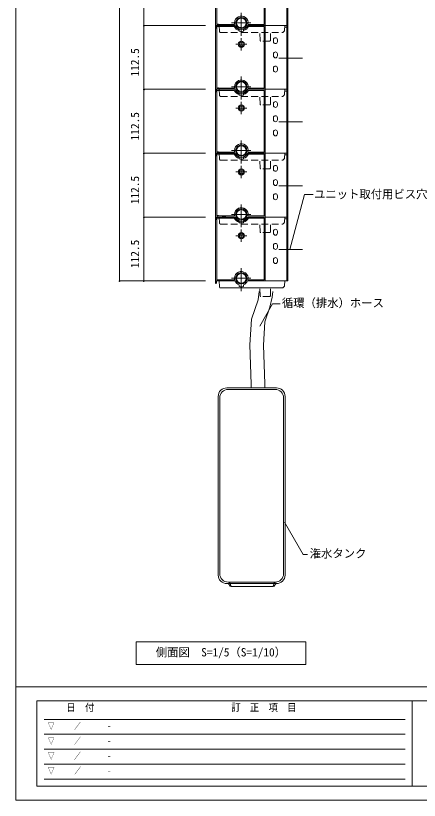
# Model space of a CAD drawing. Units: millimetres, scale not verified, with parts at other scales. Extents: x -1916 to 1917, y -1364 to 1364.
# Drawn here: x -1916 to -1204, y -1364 to 18 of the extents above; entities that cross this region are included whole.
import ezdxf
from ezdxf.enums import TextEntityAlignment as Align

# ---------------------------------------------------------------- set-up
doc = ezdxf.new("R2010")
doc.units = ezdxf.units.MM
doc.header["$LTSCALE"] = 10
for name, pattern in [('DASHED1', [1.8, 1.2, -0.6]), ('USER1', [3, 1, -2]), ('USER5', [24, 12, -5, 2, -5])]:
    doc.linetypes.add(name, pattern=pattern)
for name, color, linetype, lineweight in [('0-2_A-3', 4, 'USER5', 5), ('0-5_A-6', 7, 'Continuous', 18), ('0-6_A-7', 7, 'Continuous', 9), ('0-7_A-9', 4, 'Continuous', 5), ('0-9_A-B', 4, 'Continuous', 5), ('0-A_A-C', 4, 'DASHED1', 5), ('0-B_A-E', 7, 'Continuous', 9), ('1-6_F-6', 3, 'Continuous', 18), ('F-4', 7, 'Continuous', 18)]:
    doc.layers.add(name, color=color, linetype=linetype, lineweight=lineweight)
doc.styles.add('ＭＳ ゴシック', font='')
doc.styles.get('ＭＳ ゴシック').set_extended_font_data('MS Gothic')

msp = doc.modelspace()

# ---------------------------------------------------------------- linework, layer by layer
at = {"layer": '0-2_A-3'}
for p, q in [((-1451.73, -56.41), (-1410.18, -56.41)), ((-1451.73, -168.91), (-1410.18, -168.91)), ((-1451.73, -281.41), (-1410.18, -281.41)), ((-1451.73, -393.91), (-1410.18, -393.91))]:
    msp.add_line(p, q, dxfattribs=at)
at = {"layer": '0-5_A-6'}
for p, q in [((-1732.59, 901.09), (-1732.59, -448.91)), ((-1689.69, 1.09), (-1689.69, 113.59)), ((-1688.69, 1.09), (-1690.69, 1.09)), ((-1689.69, 1.09), (-1581.21, 1.09)), ((-1689.69, -111.41), (-1689.69, 1.09)), ((-1688.69, -111.41), (-1690.69, -111.41)), ((-1689.69, -111.41), (-1581.21, -111.41)), ((-1689.69, -223.91), (-1689.69, -111.41)), ((-1688.69, -223.91), (-1690.69, -223.91)), ((-1689.69, -223.91), (-1581.21, -223.91)), ((-1689.69, -336.41), (-1689.69, -223.91)), ((-1688.69, -336.41), (-1690.69, -336.41)), ((-1689.69, -336.41), (-1581.21, -336.41)), ((-1689.69, -448.91), (-1689.69, -336.41)), ((-1731.59, -448.91), (-1733.59, -448.91)), ((-1732.59, -448.91), (-1581.21, -448.91)), ((-1688.69, -448.91), (-1690.69, -448.91))]:
    msp.add_line(p, q, dxfattribs=at)
for centre in [(-1689.69, 1.09), (-1689.69, -111.41), (-1689.69, -223.91), (-1689.69, -336.41), (-1732.59, -448.91), (-1689.69, -448.91)]:
    msp.add_arc(centre, 1, 180, 0, dxfattribs=at)
at = {"layer": '0-6_A-7'}
for points in [[(-1432.4, -393.69), (-1406.42, -296.74), (-1391.33, -296.74)], [(-1485.5, -528.5), (-1462.93, -489.39), (-1449.54, -489.39)], [(-1441.99, -874.17), (-1409.02, -931.29), (-1401.5, -931.29)]]:
    msp.add_lwpolyline(points, dxfattribs=at)
at = {"layer": '0-7_A-9'}
for p, q in [((-1563.85, 113.59), (-1563.85, 1.09)), ((-1477.85, 111.59), (-1477.85, 3.09)), ((-1475.85, 1.09), (-1475.85, 113.59)), ((-1437.85, 1.09), (-1437.85, 113.59)), ((-1435.85, 113.59), (-1435.85, 1.09)), ((-1563.85, 1.09), (-1529.21, 1.09)), ((-1530.08, 5.74), (-1529.82, 3.09)), ((-1506.96, 1.09), (-1435.85, 1.09)), ((-1477.85, 3.09), (-1506.35, 3.09)), ((-1522.04, -5.74), (-1522.04, -8.09)), ((-1514.12, -8.09), (-1514.12, -5.74)), ((-1529.37, -111.41), (-1563.85, -111.41)), ((-1563.85, -111.41), (-1563.85, -223.91)), ((-1560.96, -113.41), (-1530.65, -113.41)), ((-1522.23, -118.33), (-1522.23, -120.44)), ((-1513.93, -120.44), (-1513.93, -118.33)), ((-1506.8, -111.41), (-1435.85, -111.41)), ((-1505.51, -113.41), (-1477.85, -113.41)), ((-1477.85, -113.41), (-1477.85, -221.91)), ((-1475.85, -223.91), (-1475.85, -111.41)), ((-1441.68, -114.41), (-1437.85, -114.41)), ((-1437.85, -223.91), (-1437.85, -111.41)), ((-1435.85, -111.41), (-1435.85, -223.91)), ((-1461.35, -136.41), (-1461.35, -139.91)), ((-1454.35, -139.91), (-1454.35, -136.41)), ((-1461.35, -161.41), (-1461.35, -164.91)), ((-1454.35, -164.91), (-1454.35, -161.41)), ((-1461.35, -186.41), (-1461.35, -189.91)), ((-1454.35, -189.91), (-1454.35, -186.41)), ((-1530.08, -219.26), (-1529.82, -221.91)), ((-1563.85, -223.91), (-1529.21, -223.91)), ((-1522.04, -230.74), (-1522.04, -233.09)), ((-1514.12, -233.09), (-1514.12, -230.74)), ((-1506.96, -223.91), (-1435.85, -223.91)), ((-1477.85, -221.91), (-1506.35, -221.91)), ((-1563.85, -336.41), (-1563.85, -452.46)), ((-1529.37, -336.41), (-1563.85, -336.41)), ((-1560.96, -446.91), (-1560.96, -338.41)), ((-1560.96, -338.41), (-1530.65, -338.41)), ((-1560.85, -336.41), (-1560.85, -335.9)), ((-1558.55, -333.92), (-1541.99, -336.41)), ((-1528.28, -338.47), (-1510.32, -341.18)), ((-1522.23, -343.33), (-1522.23, -345.44)), ((-1513.93, -345.44), (-1513.93, -343.33)), ((-1506.8, -336.41), (-1435.85, -336.41)), ((-1505.51, -338.41), (-1477.85, -338.41)), ((-1477.85, -338.41), (-1477.85, -446.91)), ((-1475.85, -448.91), (-1475.85, -336.41)), ((-1441.68, -339.41), (-1437.85, -339.41)), ((-1437.85, -448.91), (-1437.85, -336.41)), ((-1435.85, -336.41), (-1435.85, -448.91)), ((-1461.35, -361.41), (-1461.35, -364.91)), ((-1454.35, -364.91), (-1454.35, -361.41)), ((-1461.35, -386.41), (-1461.35, -389.91)), ((-1454.35, -389.91), (-1454.35, -386.41)), ((-1461.35, -411.41), (-1461.35, -414.91)), ((-1454.35, -414.91), (-1454.35, -411.41)), ((-1563.85, -448.91), (-1529.21, -448.91)), ((-1562.8, -453.41), (-1562.9, -453.41)), ((-1561.85, -452.46), (-1561.85, -448.91)), ((-1529.82, -446.91), (-1560.96, -446.91)), ((-1556.85, -448.91), (-1556.29, -459.7)), ((-1530.08, -444.26), (-1529.82, -446.91)), ((-1522.04, -455.74), (-1522.04, -458.09)), ((-1514.12, -458.09), (-1514.12, -455.74)), ((-1506.96, -448.91), (-1435.85, -448.91)), ((-1477.85, -446.91), (-1506.35, -446.91)), ((-1441.81, -457.62), (-1441.35, -448.91)), ((-1554.49, -461.41), (-1445.8, -461.41)), ((-1442.43, -458.96), (-1444.43, -460.86))]:
    msp.add_line(p, q, dxfattribs=at)
at = {"layer": '0-7_A-9', "linetype": 'USER5'}
for p, q in [((-1518.08, -16.86), (-1518.08, 23.41)), ((-1535.44, 5.59), (-1501.48, 5.59)), ((-1518.08, -155.3), (-1518.08, -133.61)), ((-1527.65, -144.41), (-1508.23, -144.41)), ((-1518.08, -241.86), (-1518.08, -201.59)), ((-1535.44, -219.41), (-1501.48, -219.41)), ((-1518.08, -380.3), (-1518.08, -358.61)), ((-1527.65, -369.41), (-1508.23, -369.41)), ((-1518.08, -466.86), (-1518.08, -426.59)), ((-1535.44, -444.41), (-1501.48, -444.41))]:
    msp.add_line(p, q, dxfattribs=at)
at = {"layer": '0-7_A-9', "linetype": 'USER1'}
for p, q in [((-1563.85, 1.09), (-1563.85, -2.46)), ((-1561.85, -2.46), (-1561.85, 1.09)), ((-1562.8, -3.41), (-1562.9, -3.41)), ((-1558.55, -108.92), (-1541.99, -111.41)), ((-1560.85, -111.41), (-1560.85, -110.9)), ((-1528.28, -113.47), (-1510.32, -116.18)), ((-1563.85, -223.91), (-1563.85, -227.46)), ((-1562.8, -228.41), (-1562.9, -228.41)), ((-1561.85, -227.46), (-1561.85, -223.91))]:
    msp.add_line(p, q, dxfattribs=at)
at = {"layer": '0-7_A-9'}
for points in [[(-1529.82, 3.09), (-1560.96, 3.09), (-1560.96, 111.59)], [(-1529.82, -221.91), (-1560.96, -221.91), (-1560.96, -113.41)]]:
    msp.add_lwpolyline(points, dxfattribs=at)
for centre, radius in [((-1518.08, 5.59), 10), ((-1518.08, 5.59), 8.5), ((-1518.08, -144.41), 5.5), ((-1518.08, -144.41), 3.5), ((-1518.08, -219.41), 10), ((-1518.08, -219.41), 8.5), ((-1518.08, -369.41), 5.5), ((-1518.08, -369.41), 3.5), ((-1518.08, -444.41), 10), ((-1518.08, -444.41), 8.5)]:
    msp.add_circle(centre, radius, dxfattribs=at)
for centre, radius, start, end in [((-1518.08, 5.59), 12, 347.975, 179.291), ((-1518.08, 5.59), 12, 202.024, 250.736), ((-1518.08, 5.59), 12, 289.264, 337.976), ((-1521.04, -8.09), 1, 180, 257.798), ((-1518.08, 5.59), 15, 257.798, 282.202), ((-1515.12, -8.09), 1, 282.202, 0), ((-1518.08, -106.91), 14.15, 207.346, 252.945), ((-1518.08, -106.91), 12.15, 201.738, 338.262), ((-1518.08, -106.91), 14.15, 287.055, 332.654), ((-1457.85, -136.41), 3.5, 0, 180), ((-1457.85, -139.91), 3.5, 180, 0), ((-1457.85, -161.41), 3.5, 0, 180), ((-1457.85, -164.91), 3.5, 180, 0), ((-1457.85, -186.41), 3.5, 0, 180), ((-1457.85, -189.91), 3.5, 180, 0), ((-1518.08, -219.41), 12, 347.975, 179.291), ((-1518.08, -219.41), 12, 202.024, 250.736), ((-1521.04, -233.09), 1, 180, 257.798), ((-1518.08, -219.41), 15, 257.798, 282.202), ((-1515.12, -233.09), 1, 282.202, 0), ((-1518.08, -219.41), 12, 289.264, 337.976), ((-1558.85, -335.9), 2, 81.44, 180), ((-1518.08, -331.91), 14.15, 207.346, 252.945), ((-1518.08, -331.91), 12.15, 201.738, 338.262), ((-1518.08, -331.91), 14.15, 287.055, 332.654), ((-1457.85, -361.41), 3.5, 0, 180), ((-1457.85, -364.91), 3.5, 180, 0), ((-1457.85, -386.41), 3.5, 0, 180), ((-1457.85, -389.91), 3.5, 180, 0), ((-1457.85, -411.41), 3.5, 0, 180), ((-1457.85, -414.91), 3.5, 180, 0), ((-1518.08, -444.41), 12, 347.975, 179.291), ((-1562.9, -452.46), 0.95, 180, 270), ((-1562.8, -452.46), 0.95, 270, 0), ((-1518.08, -444.41), 12, 202.024, 250.736), ((-1518.08, -444.41), 12, 289.264, 337.976), ((-1554.49, -459.61), 1.8, 183.002, 270), ((-1521.04, -458.09), 1, 180, 257.798), ((-1518.08, -444.41), 15, 257.798, 282.202), ((-1515.12, -458.09), 1, 282.202, 0), ((-1445.8, -459.41), 2, 270, 313.5), ((-1443.8, -457.51), 2, 313.5, 357)]:
    msp.add_arc(centre, radius, start, end, dxfattribs=at)
at = {"layer": '0-7_A-9', "linetype": 'USER1'}
for centre, radius, start, end in [((-1562.9, -2.46), 0.95, 180, 270), ((-1562.8, -2.46), 0.95, 270, 0), ((-1558.85, -110.9), 2, 81.44, 180), ((-1562.9, -227.46), 0.95, 180, 270), ((-1562.8, -227.46), 0.95, 270, 0)]:
    msp.add_arc(centre, radius, start, end, dxfattribs=at)
at = {"layer": '0-9_A-B'}
for p, q in [((-1529.37, 1.09), (-1563.85, 1.09)), ((-1563.85, 1.09), (-1563.85, -111.41)), ((-1506.8, 1.09), (-1435.85, 1.09)), ((-1475.85, -111.41), (-1475.85, 1.09)), ((-1437.85, -111.41), (-1437.85, 1.09)), ((-1435.85, 1.09), (-1435.85, -111.41)), ((-1560.96, -0.91), (-1530.65, -0.91)), ((-1522.23, -5.83), (-1522.23, -7.94)), ((-1513.93, -7.94), (-1513.93, -5.83)), ((-1505.51, -0.91), (-1477.85, -0.91)), ((-1477.85, -0.91), (-1477.85, -109.41)), ((-1441.68, -1.91), (-1437.85, -1.91)), ((-1461.35, -23.91), (-1461.35, -27.41)), ((-1454.35, -27.41), (-1454.35, -23.91)), ((-1461.35, -48.91), (-1461.35, -52.41)), ((-1454.35, -52.41), (-1454.35, -48.91)), ((-1461.35, -73.91), (-1461.35, -77.41)), ((-1454.35, -77.41), (-1454.35, -73.91)), ((-1530.08, -106.76), (-1529.82, -109.41)), ((-1477.85, -109.41), (-1506.35, -109.41)), ((-1563.85, -111.41), (-1529.21, -111.41)), ((-1522.04, -118.24), (-1522.04, -120.59)), ((-1514.12, -120.59), (-1514.12, -118.24)), ((-1506.96, -111.41), (-1435.85, -111.41)), ((-1529.37, -223.91), (-1563.85, -223.91)), ((-1563.85, -223.91), (-1563.85, -336.41)), ((-1560.96, -225.91), (-1530.65, -225.91)), ((-1522.23, -230.83), (-1522.23, -232.94)), ((-1513.93, -232.94), (-1513.93, -230.83)), ((-1506.8, -223.91), (-1435.85, -223.91)), ((-1505.51, -225.91), (-1477.85, -225.91)), ((-1477.85, -225.91), (-1477.85, -334.41)), ((-1475.85, -336.41), (-1475.85, -223.91)), ((-1441.68, -226.91), (-1437.85, -226.91)), ((-1437.85, -336.41), (-1437.85, -223.91)), ((-1435.85, -223.91), (-1435.85, -336.41)), ((-1461.35, -248.91), (-1461.35, -252.41)), ((-1454.35, -252.41), (-1454.35, -248.91)), ((-1461.35, -273.91), (-1461.35, -277.41)), ((-1454.35, -277.41), (-1454.35, -273.91)), ((-1461.35, -298.91), (-1461.35, -302.41)), ((-1454.35, -302.41), (-1454.35, -298.91)), ((-1530.08, -331.76), (-1529.82, -334.41)), ((-1563.85, -336.41), (-1529.21, -336.41)), ((-1522.04, -343.24), (-1522.04, -345.59)), ((-1514.12, -345.59), (-1514.12, -343.24)), ((-1506.96, -336.41), (-1435.85, -336.41)), ((-1477.85, -334.41), (-1506.35, -334.41)), ((-1455.9, -637.41), (-1543.8, -637.41)), ((-1541.24, -640.06), (-1458.55, -640.06)), ((-1558.78, -967.43), (-1558.78, -652.39)), ((-1556.13, -655.04), (-1556.13, -964.78)), ((-1443.57, -655.04), (-1443.57, -964.78)), ((-1440.93, -967.43), (-1440.93, -652.39)), ((-1541.15, -979.76), (-1458.55, -979.76)), ((-1455.9, -982.41), (-1543.8, -982.41)), ((-1537.14, -983.6), (-1537, -984.59)), ((-1535.95, -987.41), (-1462.05, -987.41)), ((-1460.86, -983.6), (-1461, -984.59))]:
    msp.add_line(p, q, dxfattribs=at)
at = {"layer": '0-9_A-B', "linetype": 'USER1'}
for p, q in [((-1560.85, 1.09), (-1560.85, 1.6)), ((-1558.55, 3.58), (-1541.99, 1.09)), ((-1528.28, -0.97), (-1510.32, -3.68)), ((-1563.85, -111.41), (-1563.85, -114.96)), ((-1562.8, -115.91), (-1562.9, -115.91)), ((-1561.85, -114.96), (-1561.85, -111.41)), ((-1560.85, -223.91), (-1560.85, -223.4)), ((-1558.55, -221.42), (-1541.99, -223.91)), ((-1528.28, -225.97), (-1510.32, -228.68)), ((-1563.85, -336.41), (-1563.85, -339.96)), ((-1562.8, -340.91), (-1562.9, -340.91)), ((-1561.85, -339.96), (-1561.85, -336.41))]:
    msp.add_line(p, q, dxfattribs=at)
at = {"layer": '0-9_A-B', "linetype": 'USER5'}
for p, q in [((-1518.08, -42.8), (-1518.08, -21.11)), ((-1527.65, -31.91), (-1508.23, -31.91)), ((-1518.08, -129.36), (-1518.08, -89.09)), ((-1535.44, -106.91), (-1501.48, -106.91)), ((-1518.08, -267.8), (-1518.08, -246.11)), ((-1527.65, -256.91), (-1508.23, -256.91)), ((-1518.08, -354.36), (-1518.08, -314.09)), ((-1535.44, -331.91), (-1501.48, -331.91))]:
    msp.add_line(p, q, dxfattribs=at)
at = {"layer": '0-9_A-B'}
for points in [[(-1529.82, -109.41), (-1560.96, -109.41), (-1560.96, -0.91)], [(-1529.82, -334.41), (-1560.96, -334.41), (-1560.96, -225.91)]]:
    msp.add_lwpolyline(points, dxfattribs=at)
for centre, radius in [((-1518.08, -31.91), 5.5), ((-1518.08, -31.91), 3.5), ((-1518.08, -106.91), 10), ((-1518.08, -106.91), 8.5), ((-1518.08, -256.91), 5.5), ((-1518.08, -256.91), 3.5), ((-1518.08, -331.91), 10), ((-1518.08, -331.91), 8.5)]:
    msp.add_circle(centre, radius, dxfattribs=at)
at = {"layer": '0-9_A-B', "linetype": 'USER1'}
for centre, radius, start, end in [((-1558.85, 1.6), 2, 81.44, 180), ((-1562.9, -114.96), 0.95, 180, 270), ((-1562.8, -114.96), 0.95, 270, 0), ((-1558.85, -223.4), 2, 81.44, 180), ((-1562.9, -339.96), 0.95, 180, 270), ((-1562.8, -339.96), 0.95, 270, 0)]:
    msp.add_arc(centre, radius, start, end, dxfattribs=at)
at = {"layer": '0-9_A-B'}
for centre, radius, start, end in [((-1518.08, 5.59), 12.15, 201.738, 338.262), ((-1518.08, 5.59), 14.15, 207.346, 252.945), ((-1518.08, 5.59), 14.15, 287.055, 332.654), ((-1457.85, -23.91), 3.5, 0, 180), ((-1457.85, -27.41), 3.5, 180, 0), ((-1457.85, -48.91), 3.5, 0, 180), ((-1457.85, -52.41), 3.5, 180, 0), ((-1457.85, -73.91), 3.5, 0, 180), ((-1457.85, -77.41), 3.5, 180, 0), ((-1518.08, -106.91), 12, 347.975, 179.291), ((-1518.08, -106.91), 12, 202.024, 250.736), ((-1521.04, -120.59), 1, 180, 257.798), ((-1518.08, -106.91), 15, 257.798, 282.202), ((-1515.12, -120.59), 1, 282.202, 0), ((-1518.08, -106.91), 12, 289.264, 337.976), ((-1518.08, -219.41), 14.15, 207.346, 252.945), ((-1518.08, -219.41), 12.15, 201.738, 338.262), ((-1518.08, -219.41), 14.15, 287.055, 332.654), ((-1457.85, -248.91), 3.5, 0, 180), ((-1457.85, -252.41), 3.5, 180, 0), ((-1457.85, -273.91), 3.5, 0, 180), ((-1457.85, -277.41), 3.5, 180, 0), ((-1457.85, -298.91), 3.5, 0, 180), ((-1457.85, -302.41), 3.5, 180, 0), ((-1518.08, -331.91), 12, 347.975, 179.291), ((-1518.08, -331.91), 12, 202.024, 250.736), ((-1521.04, -345.59), 1, 180, 257.798), ((-1515.12, -345.59), 1, 282.202, 0), ((-1518.08, -331.91), 12, 289.264, 337.976), ((-1518.08, -331.91), 15, 257.798, 282.202), ((-1543.8, -652.38), 14.97, 89.968, 180.032), ((-1541.12, -655.07), 15.01, 90.116, 179.884), ((-1458.58, -655.07), 15.01, 0.116, 89.884), ((-1455.9, -652.38), 14.97, 359.968, 90.032), ((-1543.8, -967.44), 14.97, 179.968, 270.032), ((-1541.12, -964.75), 15.01, 180.116, 269.884), ((-1458.58, -964.75), 15.01, 270.116, 359.884), ((-1455.9, -967.44), 14.97, 269.968, 0.032), ((-1541.15, -983.77), 4, 5.631, 89.903), ((-1456.85, -983.77), 4, 90.104, 174.37), ((-1542.65, -986.4), 4, 16.548, 89.999), ((-1535.95, -984.41), 3, 196.576, 270.016), ((-1534.18, -983.08), 3, 185.54, 189.871), ((-1534.01, -984.41), 3, 183.448, 215.889), ((-1534.01, -984.41), 3, 215.895, 266.663), ((-1463.99, -984.42), 2.99, 273.328, 324.1), ((-1462.05, -984.41), 3, 269.984, 343.424), ((-1463.99, -984.41), 3, 324.095, 356.552), ((-1463.82, -983.08), 3, 350.086, 354.46), ((-1455.35, -986.4), 4, 90, 163.452)]:
    msp.add_arc(centre, radius, start, end, dxfattribs=at)
at = {"layer": '0-A_A-C'}
for p, q in [((-1556.85, 1.09), (-1556.29, -9.7)), ((-1441.81, -7.62), (-1441.35, 1.09)), ((-1554.49, -11.41), (-1445.8, -11.41)), ((-1485.03, -24.94), (-1485.26, -11.41)), ((-1466.68, -24.94), (-1466.44, -11.41)), ((-1442.43, -8.96), (-1444.43, -10.86)), ((-1468.17, -26.41), (-1483.53, -26.41)), ((-1556.85, -111.41), (-1556.29, -122.2)), ((-1554.49, -123.91), (-1445.8, -123.91)), ((-1485.03, -137.44), (-1485.26, -123.91)), ((-1466.68, -137.44), (-1466.44, -123.91)), ((-1442.43, -121.46), (-1444.43, -123.36)), ((-1441.81, -120.12), (-1441.35, -111.41)), ((-1468.17, -138.91), (-1483.53, -138.91)), ((-1556.85, -223.91), (-1556.29, -234.7)), ((-1442.43, -233.96), (-1444.43, -235.86)), ((-1441.81, -232.62), (-1441.35, -223.91)), ((-1554.49, -236.41), (-1445.8, -236.41)), ((-1485.03, -249.94), (-1485.26, -236.41)), ((-1466.68, -249.94), (-1466.44, -236.41)), ((-1468.17, -251.41), (-1483.53, -251.41)), ((-1556.85, -336.41), (-1556.29, -347.2)), ((-1441.81, -345.12), (-1441.35, -336.41)), ((-1554.49, -348.91), (-1445.8, -348.91)), ((-1485.03, -362.44), (-1485.26, -348.91)), ((-1466.68, -362.44), (-1466.44, -348.91)), ((-1442.43, -346.46), (-1444.43, -348.36)), ((-1468.17, -363.91), (-1483.53, -363.91)), ((-1485.03, -474.94), (-1485.26, -461.41)), ((-1466.68, -474.94), (-1466.44, -461.41)), ((-1468.17, -476.41), (-1483.53, -476.41))]:
    msp.add_line(p, q, dxfattribs=at)
for centre, radius, start, end in [((-1554.49, -9.61), 1.8, 183.002, 270), ((-1445.8, -9.41), 2, 270, 313.5), ((-1443.8, -7.51), 2, 313.5, 357), ((-1483.53, -24.91), 1.5, 181, 270), ((-1468.17, -24.91), 1.5, 270, 359), ((-1554.49, -122.11), 1.8, 183.002, 270), ((-1445.8, -121.91), 2, 270, 313.5), ((-1443.8, -120.01), 2, 313.5, 357), ((-1483.53, -137.41), 1.5, 181, 270), ((-1468.17, -137.41), 1.5, 270, 359), ((-1554.49, -234.61), 1.8, 183.002, 270), ((-1443.8, -232.51), 2, 313.5, 357), ((-1445.8, -234.41), 2, 270, 313.5), ((-1483.53, -249.91), 1.5, 181, 270), ((-1468.17, -249.91), 1.5, 270, 359), ((-1443.8, -345.01), 2, 313.5, 357), ((-1554.49, -347.11), 1.8, 183.002, 270), ((-1445.8, -346.91), 2, 270, 313.5), ((-1483.53, -362.41), 1.5, 181, 270), ((-1468.17, -362.41), 1.5, 270, 359), ((-1483.53, -474.91), 1.5, 181, 270), ((-1468.17, -474.91), 1.5, 270, 359)]:
    msp.add_arc(centre, radius, start, end, dxfattribs=at)
at = {"layer": '0-B_A-E'}
for p, q in [((-1488.61, -482.5), (-1486.72, -467.7)), ((-1463.52, -477.66), (-1462.7, -467.48)), ((-1463.52, -477.66), (-1467.63, -495.27)), ((-1476.57, -521.1), (-1467.63, -495.27))]:
    msp.add_line(p, q, dxfattribs=at)
for points in [[(-1500.82, -631.06), (-1502.83, -561.87), (-1500.35, -516.43), (-1488.61, -482.5)], [(-1476.34, -637.41), (-1476.4, -636.56), (-1476.43, -636.2), (-1476.46, -635.77), (-1476.49, -635.28), (-1476.53, -634.74), (-1476.57, -634.16), (-1476.61, -633.55), (-1476.65, -632.92), (-1476.7, -632.28), (-1476.74, -631.64), (-1476.79, -630.98), (-1476.83, -630.36), (-1478.81, -562.18), (-1476.57, -521.1)], [(-1500.4, -637.41), (-1500.56, -635.02), (-1500.63, -634.01), (-1500.72, -632.79), (-1500.82, -631.34), (-1500.89, -630.36)]]:
    msp.add_lwpolyline(points, dxfattribs=at)
at = {"layer": '1-6_F-6'}
msp.add_lwpolyline([(-1703.2, -1085.2), (-1404.47, -1085.2), (-1404.47, -1124.98), (-1703.2, -1124.98)], close=True, dxfattribs=at)
at = {"layer": 'F-4', "color": 3}
msp.add_line((1900.73, -1163.99), (-1915.97, -1163.99), dxfattribs=at)
at = {"layer": 'F-4'}
for p, q in [((-1878.43, -1189.02), (1863.18, -1189.02)), ((-1878.43, -1189.02), (-1878.43, -1339.18)), ((-1216.59, -1189.02), (-1216.59, -1339.18)), ((-1229.11, -1221.55), (-1865.91, -1221.55)), ((-1229.11, -1247.83), (-1865.91, -1247.83)), ((-1229.11, -1274.11), (-1865.91, -1274.11)), ((-1229.11, -1300.39), (-1865.91, -1300.39)), ((-1229.11, -1326.67), (-1865.91, -1326.67)), ((-1878.43, -1339.18), (1863.18, -1339.18))]:
    msp.add_line(p, q, dxfattribs=at)
msp.add_lwpolyline([(-1915.97, 1338.76), (-1915.97, -1364.21), (1900.73, -1364.21)], dxfattribs=at)

# ---------------------------------------------------------------- texts
at = {"layer": '0-5_A-6', "style": 'ＭＳ ゴシック'}
for p in [(-1693.97, -88.84), (-1693.97, -201.34), (-1693.97, -313.84), (-1693.97, -426.34)]:
    msp.add_text('112.5', height=14.66, rotation=90, dxfattribs=at).set_placement(p, align=Align.BOTTOM_LEFT)
at = {"layer": '0-6_A-7', "style": 'ＭＳ ゴシック'}
for s, p in [('ユニット取付用ビス穴位置', (-1389.77, -307.98)), ('循環（排水）ホース', (-1446.54, -499.65)), ('潅水タンク', (-1397.5, -941.09))]:
    msp.add_text(s, height=14.66, dxfattribs=at).set_placement(p, align=Align.BOTTOM_LEFT)
at = {"layer": '1-6_F-6', "color": 7, "style": 'ＭＳ ゴシック'}
msp.add_text('側面図\u3000S=1/5（S=1/10）', height=14.66, dxfattribs=at).set_placement((-1668.84, -1115.09), align=Align.BOTTOM_LEFT)
at = {"layer": 'F-4', "style": 'ＭＳ ゴシック'}
for s, height, width, p in [('日\u3000付', 13.02, 0.9, (-1826.55, -1211.02)), ('訂\u3000正\u3000項\u3000目', 13.02, 0.9, (-1535.61, -1211.02)), ('▽\u3000\u3000\u3000／\u3000\u3000\u3000\u3000-', 11.07, 0.75, (-1859.21, -1242.2)), ('▽\u3000\u3000\u3000／\u3000\u3000\u3000\u3000-', 11.07, 0.75, (-1859.21, -1268.48)), ('▽\u3000\u3000\u3000／\u3000\u3000\u3000\u3000-', 11.07, 0.75, (-1859.21, -1294.76)), ('▽\u3000\u3000\u3000／\u3000\u3000\u3000\u3000-', 11.07, 0.75, (-1859.21, -1321.04))]:
    msp.add_text(s, height=height, dxfattribs=dict(at, width=width)).set_placement(p, align=Align.BOTTOM_LEFT)

doc.saveas('drawing.dxf')
